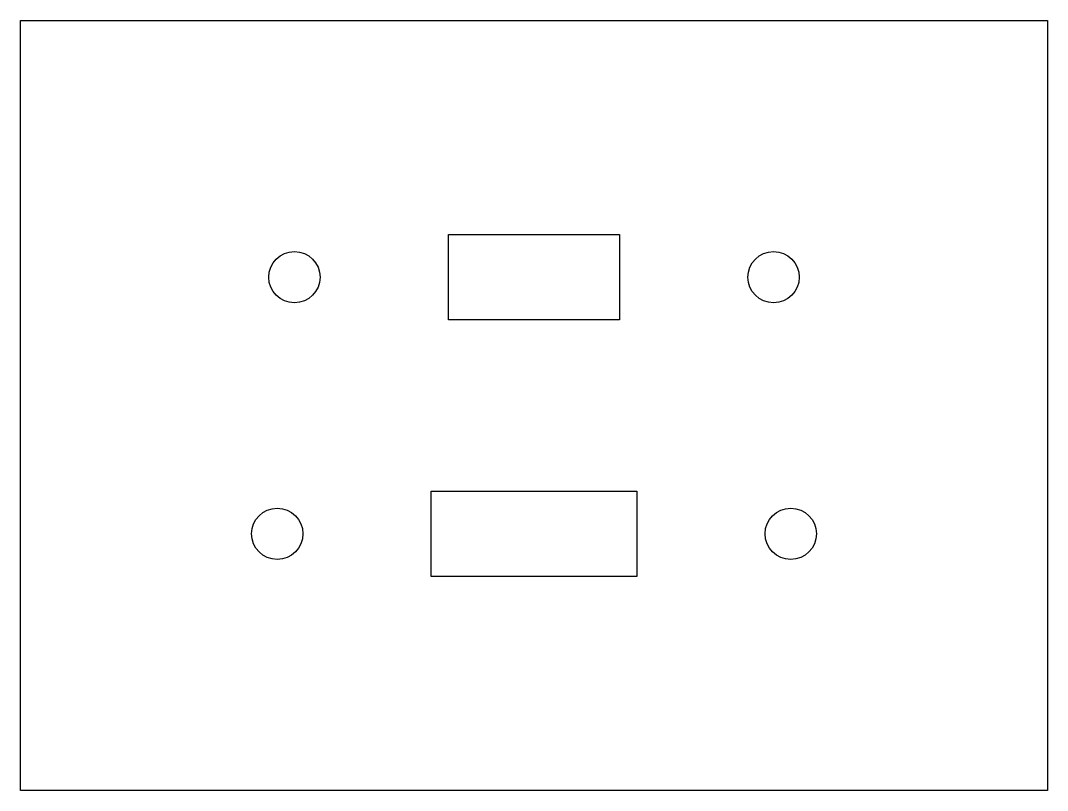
# Model space of a CAD drawing. Header units: millimetres. Extents: x 0 to 60, y 5 to 50.
import ezdxf

# ---------------------------------------------------------------- set-up
doc = ezdxf.new("R2010")
doc.units = ezdxf.units.MM

msp = doc.modelspace()

# ---------------------------------------------------------------- linework, layer by layer
for points in [[(0.019, 50.001), (60.019, 50.001), (60.019, 5.001), (0.019, 5.001)], [(35.019, 32.501), (25.019, 32.501), (25.019, 37.501), (35.019, 37.501)], [(36.019, 22.501), (36.019, 17.501), (24.019, 17.501), (24.019, 22.501), (30.019, 22.501)]]:
    msp.add_lwpolyline(points, close=True)
for centre in [(16.019, 35.001), (44.019, 35.001), (15.019, 20.001), (45.019, 20.001)]:
    msp.add_circle(centre, 1.5)

doc.saveas('drawing.dxf')
